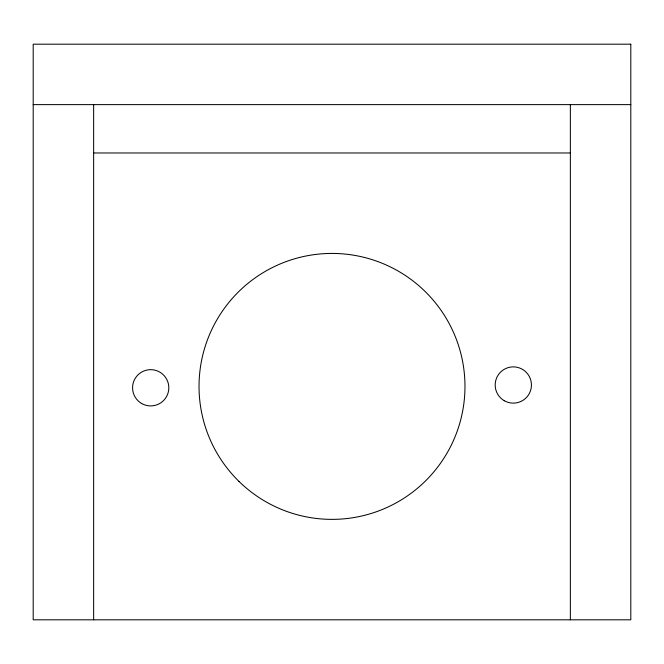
<?xml version="1.0" encoding="UTF-8"?>
<svg xmlns="http://www.w3.org/2000/svg" width="664" height="664" viewBox="0 0 664 664"><rect width="100%" height="100%" fill="white"/><g stroke="black" fill="none" stroke-linecap="round" stroke-linejoin="round"><path stroke-width="1" d="M33.2 104.621L630.8 104.621M93.641 152.977L570.359 152.977M570.359 104.621L570.359 619.811M93.641 104.621L93.641 619.811M630.8 44.189L33.2 44.189L33.2 619.811L630.8 619.811L630.8 44.189M238.965 481.4A132.966 132.966 0 0 0 460.791 419.465A132.966 132.966 0 0 0 296.244 258.329A132.966 132.966 0 0 0 238.965 481.4M141.623 403.488A18.136 18.136 0 0 0 168.822 387.793A18.136 18.136 0 0 0 141.623 372.089A18.136 18.136 0 0 0 141.623 403.488M504.25 400.707A18.136 18.136 0 0 0 531.441 385.004A18.136 18.136 0 0 0 504.25 369.3A18.136 18.136 0 0 0 504.25 400.707"/></g></svg>
